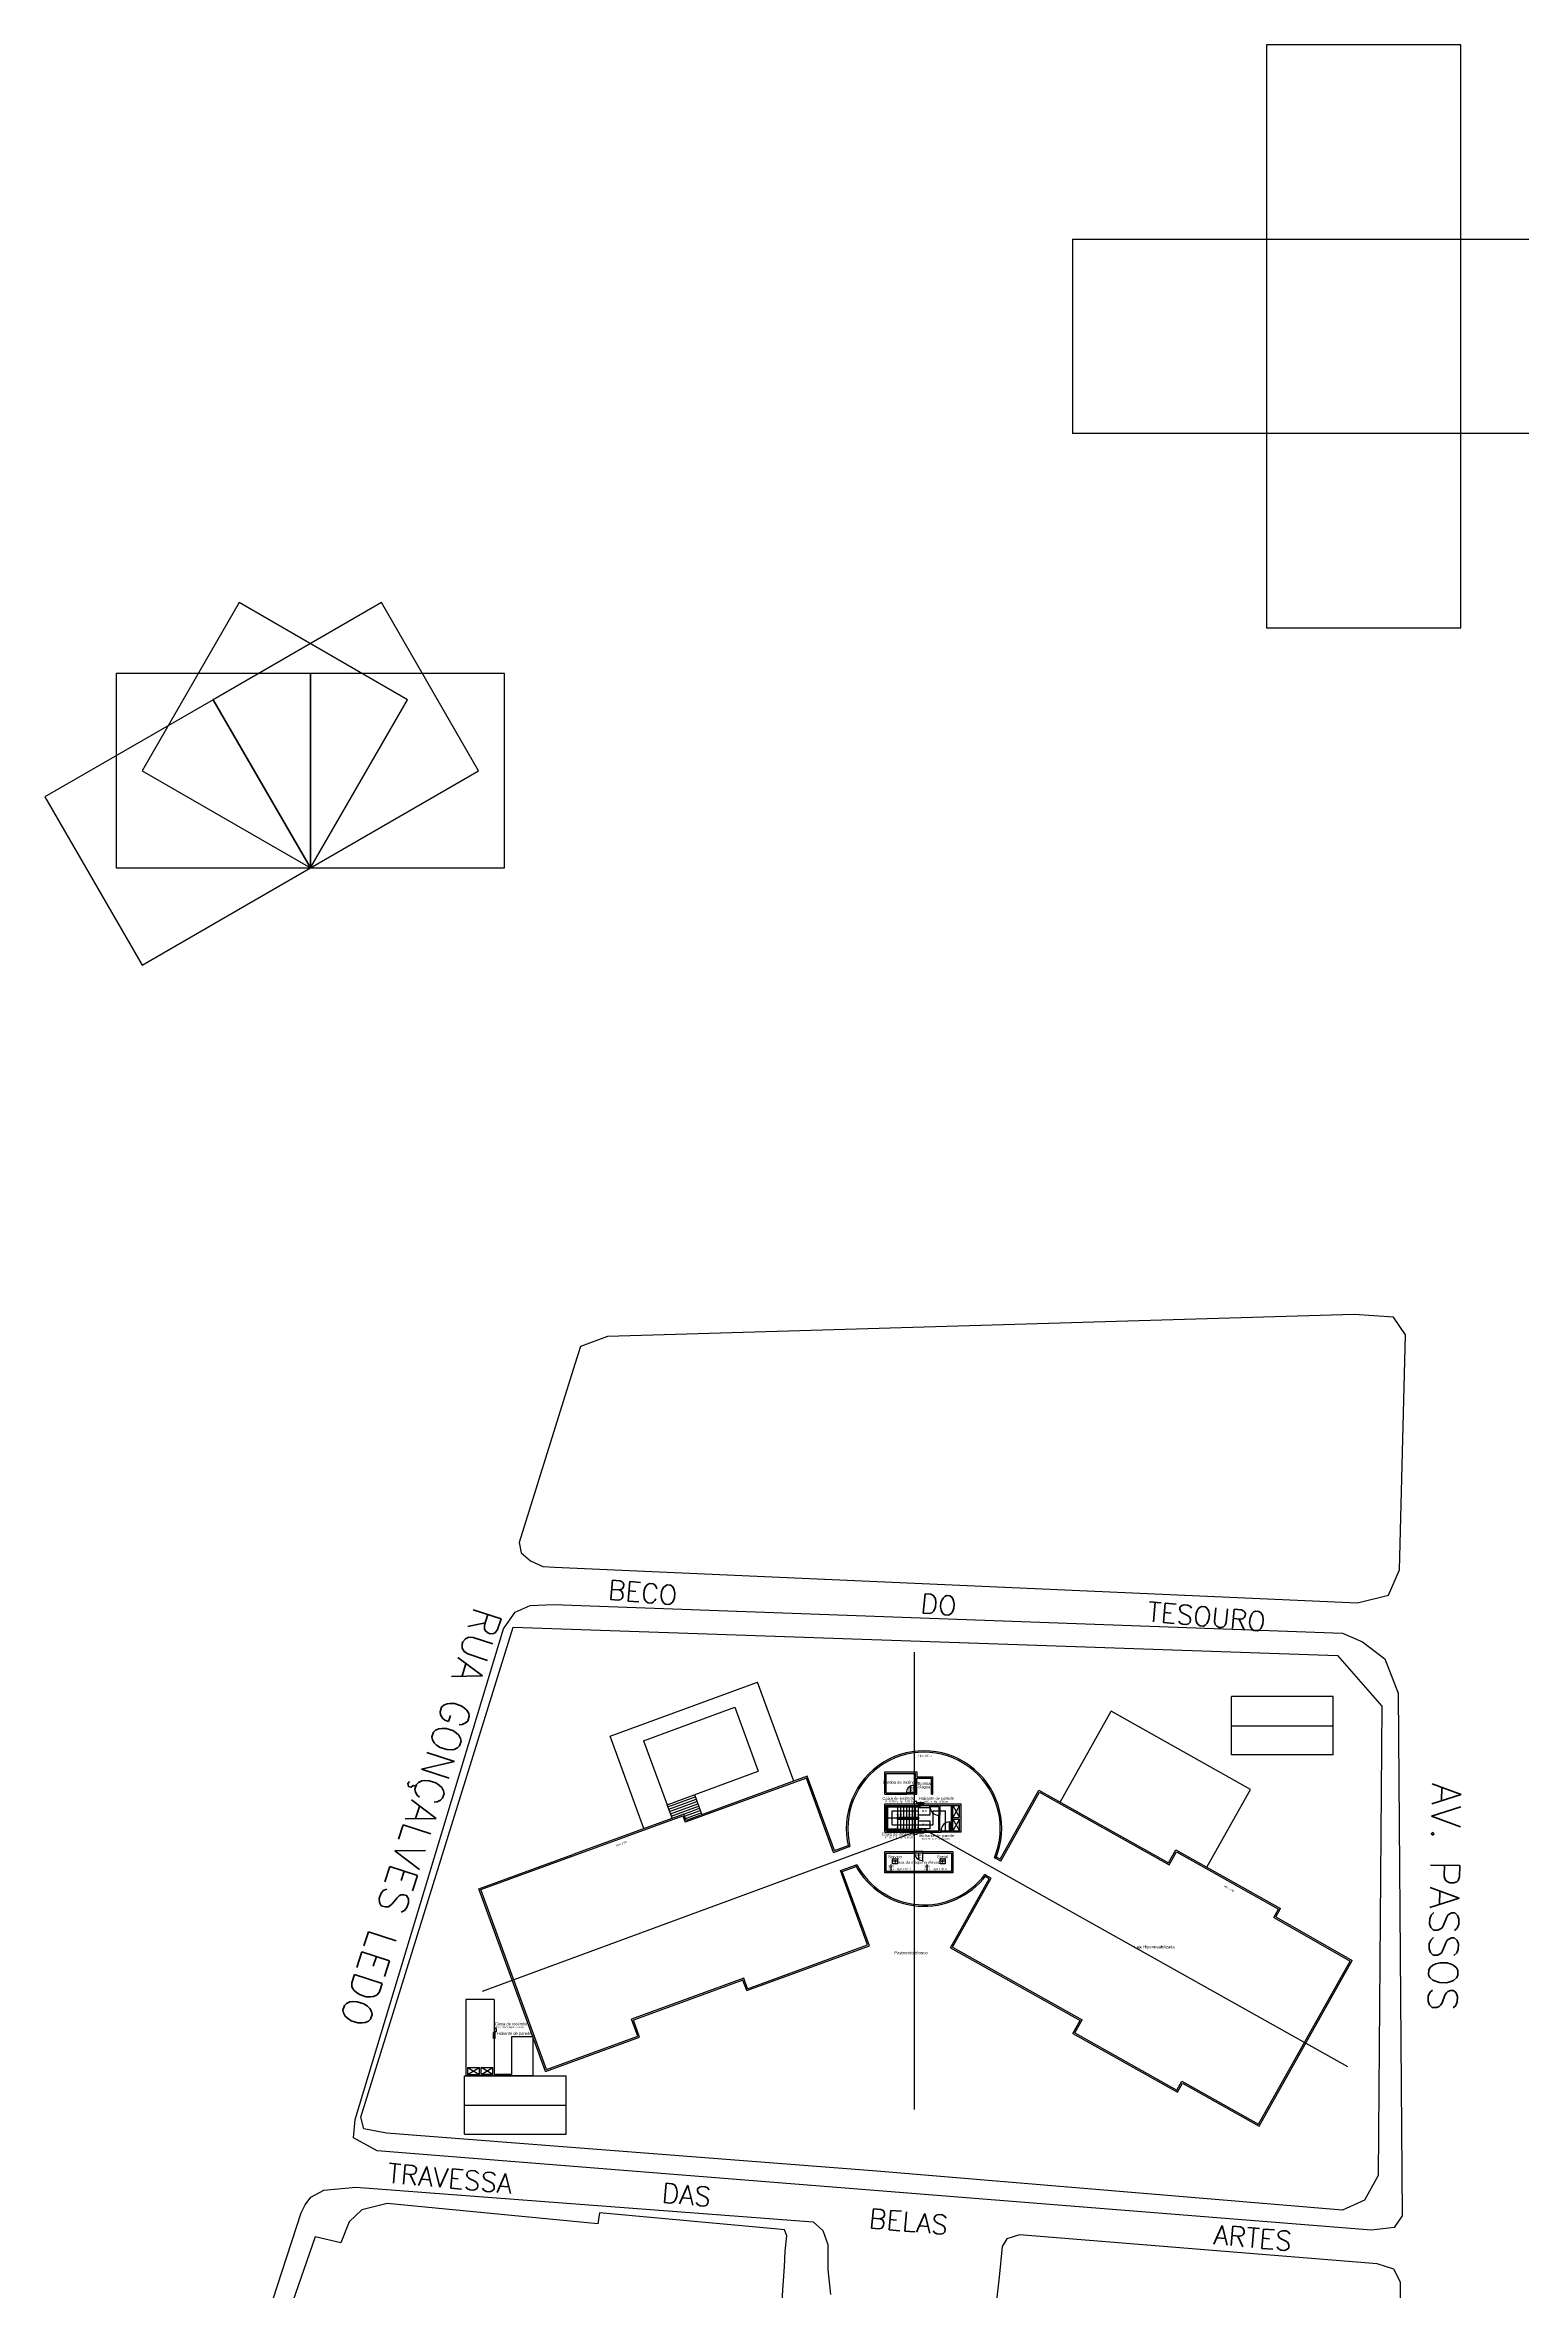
# Model space of a CAD drawing. Header units: millimetres. Extents: x -210 to 1173, y -437 to 320.
# Drawn here: x 183.8 to 335.9, y 48.5 to 279.6 of the extents above; entities that cross this region are included whole.
import ezdxf
from ezdxf.enums import TextEntityAlignment as Align

# ---------------------------------------------------------------- set-up
doc = ezdxf.new("R2010")
doc.units = ezdxf.units.MM
doc.header["$LTSCALE"] = 0.3
for name, pattern in [('DASHDOTX2', [50.8, 25.4, -12.7, 0, -12.7]), ('DASHED2', [9.525, 6.35, -3.175]), ('LTYPE_6', [168.75, 112.5, -28.125, 0, -28.125])]:
    doc.linetypes.add(name, pattern=pattern)
for name, color, linetype in [('330', 254, 'Continuous'), ('500', 254, 'Continuous'), ('551', 255, 'Continuous'), ('CORTE', 6, 'Continuous'), ('COTAS', 1, 'Continuous'), ('ESQUADRIAS', 3, 'Continuous'), ('LAYER_0', 6, 'Continuous'), ('LINHA DE CORTE', 6, 'DASHDOTX2'), ('PISO', 1, 'Continuous'), ('PROJEÇÃO', 1, 'DASHED2'), ('TEXTOS', 2, 'Continuous'), ('VIEWPORT', 4, 'Continuous'), ('VISTA', 2, 'Continuous')]:
    doc.layers.add(name, color=color, linetype=linetype)
doc.styles.add('2MM 1_100', font='ARIAL.TTF', dxfattribs={"height": 0.2})
doc.styles.add('3MM 1_100', font='ARIAL.TTF', dxfattribs={"height": 0.3})
doc.styles.add('ROMANS', font='romans.shx')

msp = doc.modelspace()

# ---------------------------------------------------------------- linework, layer by layer
for p, q in [((273.334, 67.159), (273.334, 114.227)), ((228.893, 79.342), (274.23, 96.048)), ((317.946, 71.526), (274.23, 96.048))]:
    msp.add_line(p, q)
at = {"layer": '330'}
msp.add_polyline3d([(232.056, 116.774, 0), (316.878, 113.857, 0), (321.446, 108.66, 0), (321.072, 60.352, 0), (319.684, 57.832, 0), (317.392, 56.775, 0), (269.475, 60.812, 0), (219.014, 64.726, 0), (216.685, 65.161, 0), (216.372, 66.353, 0)], close=True, dxfattribs=at)
msp.add_polyline3d([(259.715, 47.478, 0), (259.839, 49.08, 0), (259.976, 50.967, 0), (260.04, 52.582, 0), (260.21, 54.166, 0), (259.985, 54.778, 0), (258.929, 54.874, 0), (240.925, 56.509, 0), (240.763, 55.392, 0), (219.076, 57.48, 0), (216.46, 56.836, 0), (215.171, 55.575, 0), (214.288, 53.419, 0), (211.67, 54.051, 0), (207.022, 40.689, 0)], dxfattribs=at)
at = {"layer": '500'}
for points in [[(236.178, 119.131, 0), (317.391, 116.167, 0), (319.459, 115.275, 0), (321.779, 113.536, 0), (323.128, 109.995, 0), (323.555, 56.224, 0), (322.728, 55.021, 0), (320.394, 54.719, 0), (218.026, 62.909, 0), (215.617, 64.222, 0), (215.761, 66.128, 0), (231.039, 116.608, 0), (232.248, 118.329, 0), (233.802, 119.027, 0)], [(284.168, 54.248, 0), (282.855, 53.842, 0), (282.363, 53.067, 0), (282.063, 49.893, 0), (281.685, 46.653, 0), (279.095, 43.321, 0), (276.897, 42.12, 0), (276.508, 41.498, 0), (276.335, 5.156, 0), (276.61, 4.396, 0), (291.671, 3.605, 0), (319.283, 4.134, 0), (322.197, 5.08, 0), (323.357, 7.12, 0), (323.37, 49.395, 0), (322.677, 50.712, 0), (320.961, 51.265, 0)]]:
    msp.add_polyline3d(points, close=True, dxfattribs=at)
msp.add_polyline3d([(198.534, 20.608, 0), (210.21, 56.52, 0), (210.615, 57.35, 0), (211.21, 58.117, 0), (212.538, 58.839, 0), (215.854, 59.159, 0), (262.931, 55.584, 0), (263.901, 54.707, 0), (264.436, 53.258, 0), (264.423, 50.692, 0), (264.695, 48.112, 0)], dxfattribs=at)
at = {"layer": '551', "color": 250}
msp.add_polyline3d([(236.289, 122.956, 0), (318.933, 119.281, 0), (322.135, 120.085, 0), (323.267, 122.692, 0), (323.905, 146.877, 0), (322.67, 148.68, 0), (318.596, 148.952, 0), (241.735, 146.716, 0), (238.987, 145.673, 0), (238.382, 143.849, 0), (232.666, 125.486, 0), (232.856, 124.449, 0), (233.822, 123.617, 0), (235.081, 123.046, 0)], close=True, dxfattribs=at)
at = {"layer": 'CORTE'}
for p, q in [((329.597, 279.621), (309.597, 279.621)), ((309.597, 279.621), (309.597, 219.621)), ((329.597, 219.621), (329.597, 279.621)), ((289.597, 259.621), (349.597, 259.621)), ((289.597, 259.621), (289.597, 239.621)), ((349.597, 239.621), (289.597, 239.621)), ((309.597, 219.621), (329.597, 219.621)), ((270.295, 99.596), (270.295, 101.896)), ((270.295, 101.896), (273.595, 101.896)), ((270.445, 99.746), (270.445, 101.746)), ((270.445, 101.746), (273.445, 101.746)), ((273.445, 99.746), (273.445, 101.746)), ((273.595, 101.896), (273.595, 101.396)), ((270.295, 99.596), (272.545, 99.596)), ((270.445, 99.746), (272.545, 99.746)), ((272.545, 99.746), (272.545, 99.596)), ((273.345, 99.746), (273.345, 99.596)), ((273.345, 99.746), (273.445, 99.746)), ((273.345, 99.596), (273.595, 99.596)), ((273.445, 99.596), (273.595, 99.596)), ((273.595, 101.396), (275.245, 101.396)), ((273.595, 101.246), (275.095, 101.246)), ((273.595, 99.596), (273.595, 101.246)), ((275.095, 99.596), (275.095, 101.246)), ((275.095, 99.746), (275.095, 99.746)), ((275.095, 99.596), (275.245, 99.596)), ((275.245, 99.596), (275.245, 101.396)), ((270.295, 98.596), (278.145, 98.596)), ((270.295, 95.696), (270.295, 98.596)), ((270.445, 98.446), (275.845, 98.446)), ((270.445, 95.846), (270.445, 98.446)), ((270.595, 98.596), (270.595, 98.596)), ((274.294, 98.716), (273.694, 98.716)), ((273.694, 98.716), (273.694, 98.546)), ((274.294, 98.546), (273.694, 98.546)), ((274.294, 98.716), (274.294, 98.546)), ((275.845, 98.346), (275.845, 98.446)), ((275.845, 95.846), (275.845, 97.446)), ((275.945, 98.446), (277.145, 98.446)), ((275.945, 98.346), (275.945, 98.446)), ((275.945, 95.846), (275.945, 97.446)), ((277.145, 98.446), (277.995, 98.446)), ((277.145, 95.846), (277.145, 98.446)), ((277.295, 97.196), (277.295, 98.446)), ((277.995, 98.446), (277.295, 97.196)), ((277.295, 98.446), (277.995, 97.196)), ((277.295, 97.196), (277.995, 97.196)), ((277.995, 97.196), (277.995, 98.446)), ((278.145, 95.696), (278.145, 98.596)), ((270.295, 95.696), (276.095, 95.696)), ((270.445, 95.846), (275.845, 95.846)), ((273.694, 95.576), (273.694, 95.746)), ((274.294, 95.746), (273.694, 95.746)), ((274.294, 95.576), (273.694, 95.576)), ((274.294, 95.576), (274.294, 95.746)), ((275.945, 95.846), (276.095, 95.846)), ((276.995, 95.846), (277.145, 95.846)), ((278.145, 95.696), (276.995, 95.696)), ((277.295, 97.046), (277.995, 97.046)), ((277.295, 95.846), (277.295, 97.046)), ((277.295, 97.046), (277.995, 95.846)), ((277.995, 97.046), (277.295, 95.846)), ((277.295, 95.846), (277.995, 95.846)), ((277.995, 95.846), (277.995, 97.046)), ((278.145, 95.696), (278.145, 95.696)), ((270.297, 91.496), (270.297, 93.696)), ((270.3, 93.696), (273.397, 93.696)), ((270.447, 91.646), (270.447, 93.546)), ((270.45, 93.546), (273.397, 93.546)), ((273.397, 93.546), (273.397, 93.696)), ((274.197, 93.546), (274.197, 93.696)), ((274.197, 93.696), (277.295, 93.696)), ((274.197, 93.546), (277.145, 93.546)), ((277.147, 93.546), (277.147, 91.646)), ((277.297, 93.696), (277.297, 91.496)), ((277.294, 91.496), (270.3, 91.496)), ((277.147, 91.646), (270.447, 91.646)), ((230.081, 78.313), (230.081, 78.313))]:
    msp.add_line(p, q, dxfattribs=at)
for points in [[(211.163, 194.918), (231.163, 194.918), (231.163, 214.918), (211.163, 214.918)], [(273.594, 98.596), (273.594, 98.846), (273.294, 98.846), (273.294, 98.596)], [(273.594, 95.696), (273.594, 95.446), (273.294, 95.446), (273.294, 95.696)]]:
    msp.add_lwpolyline(points, close=True, dxfattribs=at)
at = {"layer": 'COTAS', "extrusion": (-7.0289e-13, 1.53056e-12, -1)}
msp.add_line((272.945, 100.449), (272.945, 99.746), dxfattribs=at)
at = {"layer": 'COTAS'}
for p, q in [((271.045, 96.446), (271.045, 97.896)), ((271.045, 97.896), (273.745, 97.896)), ((273.745, 97.896), (273.695, 97.947)), ((273.745, 97.896), (273.695, 97.847)), ((275.245, 97.896), (276.545, 97.896)), ((275.245, 97.896), (275.245, 96.446)), ((276.545, 95.846), (276.545, 97.896)), ((271.045, 96.446), (275.245, 96.446))]:
    msp.add_line(p, q, dxfattribs=at)
at = {"layer": 'COTAS', "extrusion": (-7.02945e-13, -1.53053e-12, -1)}
for p, q in [((273.797, 92.843), (273.797, 93.546)), ((270.947, 91.646), (270.947, 92.349)), ((274.647, 91.646), (274.647, 92.349))]:
    msp.add_line(p, q, dxfattribs=at)
at = {"layer": 'COTAS'}
msp.add_lwpolyline([(211.163, 194.918), (228.484, 204.918), (218.484, 222.238), (201.163, 212.238)], close=True, dxfattribs=at)
msp.add_circle((276.545, 95.846), 0.05, dxfattribs=at)
at = {"layer": 'ESQUADRIAS'}
for points in [[(211.163, 194.918), (221.163, 212.238), (203.843, 222.238), (193.843, 204.918)], [(275.845, 98.346), (275.845, 98.306), (274.945, 98.306), (274.945, 98.346)], [(276.995, 95.846), (276.955, 95.846), (276.955, 96.746), (276.995, 96.746)]]:
    msp.add_lwpolyline(points, close=True, dxfattribs=at)
at = {"layer": 'ESQUADRIAS', "extrusion": (1.22461e-16, 3.08254e-21, -1)}
msp.add_lwpolyline([(-273.345, 99.746), (-273.305, 99.746), (-273.305, 100.546), (-273.345, 100.546)], close=True, dxfattribs=at)
at = {"layer": 'ESQUADRIAS', "extrusion": (1.22461e-16, -7.44691e-21, -1)}
msp.add_lwpolyline([(-274.197, 93.546), (-274.157, 93.546), (-274.157, 92.746), (-274.197, 92.746)], close=True, dxfattribs=at)
at = {"layer": 'LAYER_0', "color": 15, "linetype": 'LTYPE_6'}
for p, q in [((271.6, 92.696), (271.1, 92.696)), ((271.35, 92.824), (271.35, 92.572)), ((276.494, 92.696), (275.994, 92.696)), ((276.244, 92.824), (276.244, 92.571))]:
    msp.add_line(p, q, dxfattribs=at)
at = {"layer": 'LINHA DE CORTE'}
for p, q in [((275.945, 98.346), (275.845, 98.346)), ((275.945, 97.446), (275.845, 97.446)), ((276.095, 95.846), (276.095, 95.696)), ((276.995, 95.846), (276.995, 95.696))]:
    msp.add_line(p, q, dxfattribs=at)
at = {"layer": 'PISO'}
for p, q in [((242.01, 105.562), (257.179, 111.143)), ((260.93, 100.949), (257.179, 111.143)), ((305.996, 103.649), (305.996, 109.649)), ((316.446, 109.649), (305.996, 109.649)), ((316.446, 103.649), (316.446, 109.649)), ((245.466, 105.092), (254.851, 108.545)), ((254.851, 108.545), (257.268, 101.975)), ((288.354, 98.78), (293.6, 108.133)), ((307.947, 100.087), (293.6, 108.133)), ((305.996, 106.649), (316.446, 106.649)), ((245.504, 96.065), (242.01, 105.562)), ((245.466, 105.092), (247.884, 98.522)), ((247.884, 98.522), (257.268, 101.975)), ((316.446, 103.649), (305.996, 103.649)), ((250.699, 99.558), (250.872, 99.089)), ((273.345, 99.746), (272.545, 99.746)), ((273.345, 99.596), (272.545, 99.596)), ((303.456, 92.078), (307.947, 100.087)), ((248.056, 98.053), (247.884, 98.522)), ((247.97, 98.288), (250.785, 99.324)), ((248.056, 98.053), (250.872, 99.089)), ((248.399, 97.122), (248.056, 98.053)), ((248.143, 97.818), (250.958, 98.854)), ((248.229, 97.584), (251.044, 98.62)), ((248.315, 97.349), (251.131, 98.385)), ((249.607, 97.558), (251.217, 98.151)), ((249.693, 97.323), (251.303, 97.916)), ((249.78, 97.089), (251.39, 97.681)), ((250.872, 99.089), (251.459, 97.493)), ((270.545, 97.146), (270.445, 97.146)), ((271.645, 97.146), (270.595, 97.146)), ((271.645, 98.346), (271.645, 98.446)), ((271.645, 97.246), (271.645, 98.296)), ((271.945, 98.346), (271.945, 98.446)), ((271.945, 97.246), (271.945, 98.296)), ((272.245, 98.346), (272.245, 98.446)), ((272.245, 97.246), (272.245, 98.296)), ((272.545, 98.346), (272.545, 98.446)), ((272.545, 97.246), (272.545, 98.296)), ((272.845, 98.346), (272.845, 98.446)), ((272.845, 97.246), (272.845, 98.296)), ((273.145, 98.346), (273.145, 98.446)), ((273.145, 97.246), (273.145, 98.296)), ((273.745, 98.346), (273.745, 98.446)), ((273.745, 97.246), (273.745, 98.296)), ((275.845, 98.346), (275.845, 97.446)), ((275.945, 98.346), (275.945, 97.446)), ((271.645, 95.996), (271.645, 97.046)), ((271.645, 95.846), (271.645, 95.946)), ((276.095, 95.846), (276.995, 95.846)), ((276.995, 95.696), (276.095, 95.696)), ((274.197, 93.696), (273.397, 93.696)), ((274.197, 93.546), (273.397, 93.546)), ((227.031, 70.613), (237.481, 70.613)), ((227.031, 64.613), (227.031, 70.613)), ((237.481, 64.613), (237.481, 70.613)), ((227.031, 67.613), (237.481, 67.613)), ((227.031, 64.613), (237.481, 64.613))]:
    msp.add_line(p, q, dxfattribs=at)
for points in [[(273.745, 98.248), (274.945, 98.248), (274.945, 97.448), (273.745, 97.448)], [(273.745, 96.848), (274.945, 96.848), (274.945, 96.048), (273.745, 96.048)], [(271.1, 92.946), (271.6, 92.946), (271.6, 92.446), (271.1, 92.446)], [(275.994, 92.946), (276.494, 92.946), (276.494, 92.446), (275.994, 92.446)]]:
    msp.add_lwpolyline(points, close=True, dxfattribs=at)
at = {"layer": 'PISO', "extrusion": (-7.0289e-13, 1.53056e-12, -1)}
msp.add_arc((-273.305, 99.785), 0.761, 357.06096, 89.99856, dxfattribs=at)
at = {"layer": 'PISO'}
for centre, start, end in [((275.809, 98.309), 180.2167, 272.38523), ((276.958, 95.882), 90.2167, 182.38523)]:
    msp.add_arc(centre, 0.864, start, end, dxfattribs=at)
at = {"layer": 'PISO', "extrusion": (-7.02945e-13, -1.53053e-12, -1)}
msp.add_arc((-274.157, 93.507), 0.761, 270.00348, 2.94109, dxfattribs=at)
at = {"layer": 'PROJEÇÃO'}
for p, q in [((273.445, 98.346), (273.445, 98.446)), ((273.445, 97.246), (273.445, 98.296)), ((277.145, 98.046), (277.295, 98.046)), ((277.2, 98.046), (277.2, 96.246)), ((277.24, 98.046), (277.24, 96.246)), ((277.145, 96.246), (277.295, 96.246)), ((270.947, 91.646), (270.947, 91.496)), ((272.947, 91.591), (270.947, 91.591)), ((272.947, 91.551), (270.947, 91.551)), ((272.947, 91.646), (272.947, 91.496)), ((274.647, 91.646), (274.647, 91.496)), ((276.647, 91.591), (274.647, 91.591)), ((276.647, 91.551), (274.647, 91.551)), ((276.647, 91.646), (276.647, 91.496))]:
    msp.add_line(p, q, dxfattribs=at)
at = {"layer": 'TEXTOS'}
msp.add_lwpolyline([(211.163, 194.918), (211.163, 214.918), (191.163, 214.918), (191.163, 194.918)], close=True, dxfattribs=at)
at = {"layer": 'VIEWPORT'}
msp.add_lwpolyline([(193.843, 184.918), (211.163, 194.918), (201.163, 212.238), (183.843, 202.238)], close=True, dxfattribs=at)
at = {"layer": 'VISTA'}
for p, q in [((262.225, 101.262), (249.758, 96.713)), ((262.315, 101.454), (249.847, 96.905)), ((265.019, 93.606), (262.225, 101.262)), ((265.109, 93.798), (262.315, 101.454)), ((282.178, 92.9), (286.163, 100.009)), ((282.235, 92.696), (286.22, 99.805)), ((286.163, 100.009), (299.495, 92.533)), ((286.22, 99.805), (299.553, 92.329)), ((228.71, 89.777), (249.518, 97.37)), ((249.606, 97.562), (238.194, 93.397)), ((249.518, 97.37), (249.758, 96.713)), ((249.847, 96.905), (249.606, 97.562)), ((270.545, 98.346), (273.895, 98.346)), ((270.545, 95.946), (270.545, 98.346)), ((270.595, 98.296), (273.945, 98.296)), ((270.595, 95.996), (270.595, 98.296)), ((271.595, 97.246), (273.795, 97.246)), ((271.595, 97.046), (271.595, 97.246)), ((271.645, 97.196), (273.795, 97.196)), ((271.645, 97.096), (271.645, 97.196)), ((271.645, 97.096), (273.745, 97.096)), ((273.745, 97.096), (273.745, 97.196)), ((273.795, 97.196), (273.795, 97.246)), ((273.795, 97.046), (273.795, 97.196)), ((273.895, 98.346), (273.895, 98.446)), ((273.945, 98.296), (273.945, 98.446)), ((271.645, 95.946), (270.545, 95.946)), ((271.645, 95.996), (270.595, 95.996)), ((271.645, 97.046), (271.595, 97.046)), ((271.645, 97.046), (273.795, 97.046)), ((271.645, 95.996), (273.945, 95.996)), ((271.645, 95.946), (273.895, 95.946)), ((271.945, 95.996), (271.945, 97.046)), ((271.945, 95.846), (271.945, 95.946)), ((272.245, 95.996), (272.245, 97.046)), ((272.245, 95.846), (272.245, 95.946)), ((272.545, 95.996), (272.545, 97.046)), ((272.545, 95.846), (272.545, 95.946)), ((272.845, 95.996), (272.845, 97.046)), ((272.845, 95.846), (272.845, 95.946)), ((273.145, 95.996), (273.145, 97.046)), ((273.145, 95.846), (273.145, 95.946)), ((273.445, 95.996), (273.445, 97.046)), ((273.445, 95.846), (273.445, 95.946)), ((273.745, 95.996), (273.745, 97.046)), ((273.745, 95.846), (273.745, 95.946)), ((273.895, 95.846), (273.895, 95.946)), ((273.945, 95.846), (273.945, 95.996)), ((228.518, 89.867), (238.194, 93.397)), ((265.019, 93.606), (266.562, 94.169)), ((265.109, 93.798), (266.528, 94.316)), ((266.562, 94.169), (266.704, 94.221)), ((281.718, 92.986), (281.586, 93.06)), ((282.235, 92.696), (281.718, 92.986)), ((282.178, 92.9), (281.775, 93.126)), ((299.495, 92.533), (300.249, 93.876)), ((299.553, 92.329), (300.306, 93.672)), ((300.249, 93.876), (311.017, 87.837)), ((300.306, 93.672), (310.813, 87.78)), ((265.724, 91.734), (267.275, 92.301)), ((268.525, 84.081), (265.724, 91.734)), ((265.916, 91.645), (267.347, 92.168)), ((268.718, 83.991), (265.916, 91.645)), ((267.275, 92.301), (267.417, 92.353)), ((277.05, 83.797), (281.038, 90.904)), ((277.254, 83.854), (281.243, 90.963)), ((280.723, 91.25), (280.591, 91.324)), ((281.038, 90.904), (280.631, 91.13)), ((281.243, 90.963), (280.723, 91.25)), ((235.374, 71.078), (228.518, 89.867)), ((235.463, 71.271), (228.71, 89.777)), ((310.331, 86.92), (310.813, 87.78)), ((310.331, 86.92), (318.186, 82.425)), ((310.534, 86.976), (311.017, 87.837)), ((310.534, 86.976), (318.39, 82.482)), ((256.083, 79.381), (268.718, 83.991)), ((256.172, 79.573), (268.525, 84.081)), ((277.05, 83.797), (290.395, 76.313)), ((277.254, 83.854), (290.6, 76.37)), ((308.77, 65.634), (318.186, 82.425)), ((308.827, 65.43), (318.39, 82.482)), ((255.778, 80.653), (244.223, 76.437)), ((255.688, 80.461), (244.415, 76.347)), ((256.083, 79.381), (255.688, 80.461)), ((256.172, 79.573), (255.778, 80.653)), ((230.081, 78.469), (227.181, 78.468)), ((227.181, 78.468), (227.181, 70.613)), ((230.081, 78.469), (230.081, 70.763)), ((244.857, 74.699), (244.223, 76.437)), ((245.05, 74.609), (244.415, 76.347)), ((289.641, 74.968), (290.395, 76.313)), ((289.845, 75.026), (290.6, 76.37)), ((230.201, 75.064), (230.031, 75.064)), ((230.031, 74.464), (230.031, 75.064)), ((230.201, 74.464), (230.031, 74.464)), ((230.201, 74.464), (230.201, 75.064)), ((234.081, 74.613), (231.881, 74.613)), ((231.881, 74.613), (231.881, 70.763)), ((234.081, 74.613), (234.081, 70.613)), ((235.374, 71.078), (245.05, 74.609)), ((235.463, 71.271), (244.857, 74.699)), ((289.641, 74.968), (300.415, 68.927)), ((289.845, 75.026), (300.357, 69.131)), ((234.081, 70.613), (227.181, 70.613)), ((227.331, 71.463), (227.331, 70.763)), ((227.331, 71.463), (228.581, 70.763)), ((227.331, 71.463), (228.581, 71.463)), ((227.331, 70.763), (228.581, 71.463)), ((227.331, 70.763), (228.538, 70.763)), ((228.581, 70.763), (228.581, 71.463)), ((228.731, 71.463), (229.931, 71.463)), ((228.731, 70.763), (228.731, 71.463)), ((229.931, 70.763), (228.731, 71.463)), ((228.731, 70.763), (229.931, 71.463)), ((229.931, 70.763), (228.731, 70.763)), ((229.931, 70.763), (229.931, 71.463)), ((231.881, 70.763), (230.081, 70.763)), ((300.357, 69.131), (300.878, 70.06)), ((300.414, 68.927), (300.937, 69.859)), ((300.415, 68.927), (300.936, 69.856)), ((300.878, 70.06), (308.77, 65.634)), ((300.936, 69.856), (308.827, 65.43))]:
    msp.add_line(p, q, dxfattribs=at)
msp.add_lwpolyline([(230.081, 75.164), (230.331, 75.164), (230.331, 75.464), (230.081, 75.464)], close=True, dxfattribs=at)
for radius, start, end in [(8, 337.36457, 193.70714), (7.85, 337.4915, 193.58547), (8, 208.06212, 323.00197), (7.85, 208.21546, 322.84824)]:
    msp.add_arc((274.334, 96.065), radius, start, end, dxfattribs=at)

# ---------------------------------------------------------------- texts
at = {"layer": '551', "color": 250, "style": 'ROMANS'}
for s, height, rotation, p in [('BECO', 2, 354.95307, (241.742, 119.669)), ('DO', 2, 354.95307, (273.917, 118.271)), ('RUA GONÇALVES LEDO', 3, 251.95307, (228.097, 119.063)), ('TESOURO', 2, 354.95307, (297.277, 117.414)), ('AV. PASSOS', 3, 268.95307, (326.634, 100.794)), ('TRAVESSA', 2, 354.95307, (219.035, 59.628)), ('DAS', 2, 354.95307, (247.28, 57.599)), ('BELAS', 2, 354.95307, (268.598, 54.968)), ('ARTES', 2, 354.95307, (304.077, 53.305))]:
    msp.add_text(s, height=height, rotation=rotation, dxfattribs=at).set_placement(p)
at = {"layer": 'TEXTOS'}
for s, height, style, p in [('Hp= 1.00 m', 0.2, '2MM 1_100', (274.49, 103.56)), ('Bomba de incêndio', 0.3, '3MM 1_100', (271.91, 100.831)), ('Bomba ', 0.3, '3MM 1_100', (274.399, 100.697)), ("d'água", 0.3, '3MM 1_100', (274.361, 100.358)), ('H= 0.70 m, Hp= 0.50 m', 0.2, '2MM 1_100', (271.756, 98.866)), ('9', 0.2, '2MM 1_100', (271.52, 97.475)), ('10', 0.2, '2MM 1_100', (271.787, 97.475)), ('11', 0.2, '2MM 1_100', (272.12, 97.475)), ('12', 0.2, '2MM 1_100', (272.372, 97.475)), ('13', 0.2, '2MM 1_100', (272.672, 97.475)), ('14', 0.2, '2MM 1_100', (272.972, 97.475)), ('15', 0.2, '2MM 1_100', (273.272, 97.475)), ('16', 0.2, '2MM 1_100', (273.572, 97.475)), ('17', 0.2, '2MM 1_100', (273.927, 97.479)), ('H= 0.90 m, Hp= 0.80 m', 0.2, '2MM 1_100', (275.336, 98.84)), ('M.R', 0.2, '2MM 1_100', (274.363, 97.878)), ('Caixa de incêndio', 0.3, '3MM 1_100', (271.63, 95.494)), ('H= 0.70 m, Hp= 0.80 m', 0.2, '2MM 1_100', (271.734, 95.17)), ('8', 0.2, '2MM 1_100', (271.526, 96.12)), ('7', 0.2, '2MM 1_100', (271.858, 96.137)), ('6', 0.2, '2MM 1_100', (272.158, 96.137)), ('5', 0.2, '2MM 1_100', (272.458, 96.137)), ('4', 0.2, '2MM 1_100', (272.758, 96.137)), ('3', 0.2, '2MM 1_100', (273.058, 96.137)), ('2', 0.2, '2MM 1_100', (273.358, 96.137)), ('1', 0.2, '2MM 1_100', (273.658, 96.137)), ('Hidrante de parede', 0.3, '3MM 1_100', (275.658, 95.334)), ('H= 0.90 m, Hp= 0.80 m', 0.2, '2MM 1_100', (275.504, 95.007)), ('M.R', 0.2, '2MM 1_100', (274.363, 96.478)), ('Serviço', 0.3, '3MM 1_100', (271.344, 93.165)), ('Casa da máquina elevador', 0.3, '3MM 1_100', (273.842, 92.592)), ('Social', 0.3, '3MM 1_100', (276.235, 93.163)), ('Hp= 1.50 m', 0.2, '2MM 1_100', (272.292, 91.89)), ('Hp= 1.50 m', 0.2, '2MM 1_100', (275.978, 91.89)), ('Pavimento técnico', 0.3, '3MM 1_100', (272.992, 83.284)), ('Laje Hipermeabilizada', 0.3, '3MM 1_100', (298.058, 83.886)), ('Caixa de incêndio', 0.3, '3MM 1_100', (231.825, 75.968)), ('H= 0.70 m, Hp= 0.50 m', 0.2, '2MM 1_100', (231.639, 75.623)), ('Hidrante de parede', 0.3, '3MM 1_100', (232.141, 74.981))]:
    msp.add_text(s, height=height, dxfattribs=dict(at, style=style)).set_placement(p, align=Align.MIDDLE_CENTER)
for s, height, rotation, style, p in [('0.80', 0.2, 87.99044, '2MM 1_100', (272.781, 100.093)), ('2.10', 0.2, 87.99044, '2MM 1_100', (273.111, 100.086)), ('Caixa de incêndio', 0.3, 0.48978, '3MM 1_100', (271.715, 99.178)), ('Hidrante de parede', 0.3, 0.48978, '3MM 1_100', (275.612, 99.175)), ('Hp= 1.00', 0.2, 20.59697, '2MM 1_100', (243.178, 94.498)), ('0.80', 0.2, 87.99044, '2MM 1_100', (273.632, 93.257)), ('2.10', 0.2, 87.99044, '2MM 1_100', (273.961, 93.25)), ('2.00', 0.2, 87.99044, '2MM 1_100', (270.782, 92.06)), ('1.00', 0.2, 87.99044, '2MM 1_100', (271.111, 92.053)), ('2.00', 0.2, 87.99044, '2MM 1_100', (274.482, 92.059)), ('1.00', 0.2, 87.99044, '2MM 1_100', (274.811, 92.053)), ('Hp= 1.00', 0.2, 329.97069, '2MM 1_100', (305.73, 89.888))]:
    msp.add_text(s, height=height, rotation=rotation, dxfattribs=dict(at, style=style)).set_placement(p, align=Align.MIDDLE_CENTER)

doc.saveas('drawing.dxf')
